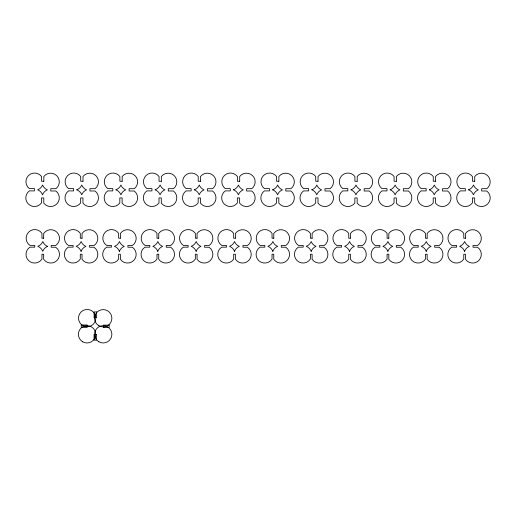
<?xml version="1.0" encoding="UTF-8"?>
<svg xmlns="http://www.w3.org/2000/svg" width="516" height="516" viewBox="0 0 516 516"><rect width="100%" height="100%" fill="white"/><g stroke="black" fill="none" stroke-linecap="round" stroke-linejoin="round"><path stroke-width="0.77" d="M43.828 181.264L41.525 181.264L41.525 176.504A8.656 8.656 0 0 0 28.49 175.55A8.656 8.656 0 0 0 29.38 188.592L34.437 188.592L34.437 190.894L29.341 190.894A8.656 8.656 0 0 0 28.361 204.02A8.656 8.656 0 0 0 41.48 202.93L41.48 197.944L43.783 197.944L43.783 203.156A8.656 8.656 0 0 0 56.779 203.981A8.656 8.656 0 0 0 55.889 190.991L50.768 190.991L50.768 188.688L55.922 188.688A8.656 8.656 0 0 0 56.792 175.737A8.656 8.656 0 0 0 43.828 176.491L43.828 181.264M82.999 181.264L80.702 181.264L80.702 176.504A8.656 8.656 0 0 0 67.667 175.55A8.656 8.656 0 0 0 68.551 188.592L73.607 188.592L73.607 190.894L68.512 190.894A8.656 8.656 0 0 0 67.538 204.02A8.656 8.656 0 0 0 80.657 202.93L80.651 197.944L82.953 197.944L82.953 203.156A8.656 8.656 0 0 0 95.95 203.981A8.656 8.656 0 0 0 95.06 190.991L89.945 190.991L89.945 188.688L95.092 188.688A8.656 8.656 0 0 0 95.963 175.737A8.656 8.656 0 0 0 82.999 176.491L82.999 181.264M122.176 181.264L119.873 181.264L119.873 176.504A8.656 8.656 0 0 0 106.838 175.55A8.656 8.656 0 0 0 107.721 188.592L112.785 188.592L112.785 190.894L107.683 190.894A8.656 8.656 0 0 0 106.709 204.02A8.656 8.656 0 0 0 119.828 202.93L119.828 197.944L122.124 197.944L122.124 203.156A8.656 8.656 0 0 0 135.121 203.981A8.656 8.656 0 0 0 134.237 190.991L129.116 190.991L129.116 188.688L134.263 188.688A8.656 8.656 0 0 0 135.134 175.737A8.656 8.656 0 0 0 122.176 176.491L122.176 181.264M161.347 181.264L159.044 181.264L159.044 176.504A8.656 8.656 0 0 0 146.009 175.55A8.656 8.656 0 0 0 146.892 188.592L151.956 188.592L151.956 190.894L146.86 190.894A8.656 8.656 0 0 0 145.88 204.02A8.656 8.656 0 0 0 158.999 202.93L158.999 197.944L161.302 197.944L161.302 203.156A8.656 8.656 0 0 0 174.298 203.981A8.656 8.656 0 0 0 173.408 190.991L168.287 190.991L168.287 188.688L173.44 188.688A8.656 8.656 0 0 0 174.311 175.737A8.656 8.656 0 0 0 161.347 176.491L161.347 181.264M200.518 181.264L198.221 181.264L198.221 176.504A8.656 8.656 0 0 0 185.186 175.55A8.656 8.656 0 0 0 186.07 188.592L191.126 188.592L191.126 190.894L186.031 190.894A8.656 8.656 0 0 0 185.057 204.02A8.656 8.656 0 0 0 198.176 202.93L198.17 197.944L200.472 197.944L200.472 203.156A8.656 8.656 0 0 0 213.469 203.981A8.656 8.656 0 0 0 212.579 190.991L207.464 190.991L207.464 188.688L212.611 188.688A8.656 8.656 0 0 0 213.482 175.737A8.656 8.656 0 0 0 200.518 176.491L200.518 181.264M239.695 181.264L237.392 181.264L237.392 176.504A8.656 8.656 0 0 0 224.357 175.55A8.656 8.656 0 0 0 225.24 188.592L230.304 188.592L230.304 190.894L225.202 190.894A8.656 8.656 0 0 0 224.228 204.02A8.656 8.656 0 0 0 237.347 202.93L237.347 197.944L239.643 197.944L239.643 203.156A8.656 8.656 0 0 0 252.64 203.981A8.656 8.656 0 0 0 251.756 190.991L246.635 190.991L246.635 188.688L251.782 188.688A8.656 8.656 0 0 0 252.653 175.737A8.656 8.656 0 0 0 239.695 176.491L239.695 181.264M278.866 181.264L276.563 181.264L276.563 176.504A8.656 8.656 0 0 0 263.528 175.55A8.656 8.656 0 0 0 264.411 188.592L269.475 188.592L269.475 190.894L264.379 190.894A8.656 8.656 0 0 0 263.399 204.02A8.656 8.656 0 0 0 276.518 202.93L276.518 197.944L278.821 197.944L278.821 203.156A8.656 8.656 0 0 0 291.811 203.981A8.656 8.656 0 0 0 290.927 190.991L285.806 190.991L285.806 188.688L290.96 188.688A8.656 8.656 0 0 0 291.824 175.737A8.656 8.656 0 0 0 278.866 176.491L278.866 181.264M318.037 181.264L315.74 181.264L315.74 176.504A8.656 8.656 0 0 0 302.705 175.55A8.656 8.656 0 0 0 303.589 188.592L308.645 188.592L308.645 190.894L303.55 190.894A8.656 8.656 0 0 0 302.57 204.02A8.656 8.656 0 0 0 315.695 202.93L315.689 197.944L317.991 197.944L317.991 203.156A8.656 8.656 0 0 0 330.988 203.981A8.656 8.656 0 0 0 330.098 190.991L324.983 190.991L324.983 188.688L330.13 188.688A8.656 8.656 0 0 0 331.001 175.737A8.656 8.656 0 0 0 318.037 176.491L318.037 181.264M357.214 181.264L354.911 181.264L354.911 176.504A8.656 8.656 0 0 0 341.876 175.55A8.656 8.656 0 0 0 342.759 188.592L347.823 188.592L347.823 190.894L342.721 190.894A8.656 8.656 0 0 0 341.747 204.02A8.656 8.656 0 0 0 354.866 202.93L354.866 197.944L357.162 197.944L357.162 203.156A8.656 8.656 0 0 0 370.159 203.981A8.656 8.656 0 0 0 369.275 190.991L364.154 190.991L364.154 188.688L369.301 188.688A8.656 8.656 0 0 0 370.172 175.737A8.656 8.656 0 0 0 357.214 176.491L357.214 181.264M396.385 181.264L394.082 181.264L394.082 176.504A8.656 8.656 0 0 0 381.047 175.55A8.656 8.656 0 0 0 381.93 188.592L386.994 188.592L386.994 190.894L381.898 190.894A8.656 8.656 0 0 0 380.918 204.02A8.656 8.656 0 0 0 394.037 202.93L394.037 197.944L396.34 197.944L396.34 203.156A8.656 8.656 0 0 0 409.33 203.981A8.656 8.656 0 0 0 408.446 190.991L403.325 190.991L403.325 188.688L408.478 188.688A8.656 8.656 0 0 0 409.343 175.737A8.656 8.656 0 0 0 396.385 176.491L396.385 181.264M435.556 181.264L433.259 181.264L433.259 176.504A8.656 8.656 0 0 0 420.224 175.55A8.656 8.656 0 0 0 421.108 188.592L426.164 188.592L426.164 190.894L421.069 190.894A8.656 8.656 0 0 0 420.089 204.02A8.656 8.656 0 0 0 433.214 202.93L433.208 197.944L435.51 197.944L435.51 203.156A8.656 8.656 0 0 0 448.507 203.981A8.656 8.656 0 0 0 447.617 190.991L442.502 190.991L442.502 188.688L447.649 188.688A8.656 8.656 0 0 0 448.52 175.737A8.656 8.656 0 0 0 435.556 176.491L435.556 181.264M474.733 181.264L472.43 181.264L472.43 176.504A8.656 8.656 0 0 0 459.395 175.55A8.656 8.656 0 0 0 460.278 188.592L465.335 188.592L465.342 190.894L460.24 190.894A8.656 8.656 0 0 0 459.266 204.02A8.656 8.656 0 0 0 472.385 202.93L472.385 197.944L474.681 197.944L474.681 203.156A8.656 8.656 0 0 0 487.678 203.981A8.656 8.656 0 0 0 486.788 190.991L481.673 190.991L481.673 188.688L486.82 188.688A8.656 8.656 0 0 0 487.691 175.737A8.656 8.656 0 0 0 474.733 176.491L474.733 181.264M43.679 238.211L41.951 238.211L41.951 233.355A8.656 8.656 0 0 0 28.632 232.129A8.656 8.656 0 0 0 30.012 245.435L34.753 245.429L34.753 247.164L29.896 247.164A8.656 8.656 0 0 0 28.567 260.561A8.656 8.656 0 0 0 41.944 259.051L41.944 254.24L43.673 254.24L43.679 259.271A8.656 8.656 0 0 0 56.96 260.509A8.656 8.656 0 0 0 55.676 247.229L51.2 247.229L51.2 245.493L55.722 245.493A8.656 8.656 0 0 0 56.947 232.226A8.656 8.656 0 0 0 43.679 233.471L43.679 238.211M82.031 238.211L80.296 238.211L80.296 233.355A8.656 8.656 0 0 0 66.977 232.129A8.656 8.656 0 0 0 68.357 245.435L73.104 245.429L73.104 247.164L68.241 247.164A8.656 8.656 0 0 0 66.912 260.561A8.656 8.656 0 0 0 80.296 259.051L80.29 254.24L82.025 254.24L82.025 259.271A8.656 8.656 0 0 0 95.312 260.509A8.656 8.656 0 0 0 94.028 247.229L89.545 247.229L89.545 245.493L94.073 245.493A8.656 8.656 0 0 0 95.292 232.226A8.656 8.656 0 0 0 82.031 233.471L82.031 238.211M120.376 238.211L118.648 238.211L118.648 233.355A8.656 8.656 0 0 0 105.329 232.129A8.656 8.656 0 0 0 106.709 245.435L111.45 245.429L111.45 247.164L106.593 247.164A8.656 8.656 0 0 0 105.264 260.561A8.656 8.656 0 0 0 118.641 259.051L118.641 254.24L120.37 254.24L120.37 259.271A8.656 8.656 0 0 0 133.657 260.509A8.656 8.656 0 0 0 132.373 247.229L127.891 247.229L127.891 245.493L132.419 245.493A8.656 8.656 0 0 0 133.644 232.226A8.656 8.656 0 0 0 120.376 233.471L120.376 238.211M158.728 238.211L156.993 238.211L156.993 233.355A8.656 8.656 0 0 0 143.674 232.129A8.656 8.656 0 0 0 145.054 245.435L149.795 245.429L149.801 247.164L144.938 247.164A8.656 8.656 0 0 0 143.609 260.561A8.656 8.656 0 0 0 156.987 259.051L156.987 254.24L158.722 254.24L158.722 259.271A8.656 8.656 0 0 0 172.009 260.509A8.656 8.656 0 0 0 170.725 247.229L166.242 247.229L166.242 245.493L170.77 245.493A8.656 8.656 0 0 0 171.989 232.226A8.656 8.656 0 0 0 158.728 233.471L158.728 238.211M197.073 238.211L195.345 238.211L195.345 233.355A8.656 8.656 0 0 0 182.025 232.129A8.656 8.656 0 0 0 183.406 245.435L188.147 245.429L188.147 247.164L183.283 247.164A8.656 8.656 0 0 0 181.961 260.561A8.656 8.656 0 0 0 195.338 259.051L195.338 254.24L197.067 254.24L197.067 259.271A8.656 8.656 0 0 0 210.354 260.509A8.656 8.656 0 0 0 209.07 247.229L204.588 247.229L204.588 245.493L209.115 245.493A8.656 8.656 0 0 0 210.341 232.226A8.656 8.656 0 0 0 197.073 233.471L197.073 238.211M235.425 238.211L233.69 238.211L233.69 233.355A8.656 8.656 0 0 0 220.371 232.129A8.656 8.656 0 0 0 221.751 245.435L226.492 245.429L226.492 247.164L221.635 247.164A8.656 8.656 0 0 0 220.306 260.561A8.656 8.656 0 0 0 233.684 259.051L233.684 254.24L235.419 254.24L235.419 259.271A8.656 8.656 0 0 0 248.706 260.509A8.656 8.656 0 0 0 247.416 247.229L242.939 247.229L242.939 245.493L247.461 245.493A8.656 8.656 0 0 0 248.686 232.226A8.656 8.656 0 0 0 235.425 233.471L235.425 238.211M273.77 238.211L272.042 238.211L272.042 233.355A8.656 8.656 0 0 0 258.722 232.129A8.656 8.656 0 0 0 260.103 245.435L264.843 245.429L264.843 247.164L259.98 247.164A8.656 8.656 0 0 0 258.658 260.561A8.656 8.656 0 0 0 272.035 259.051L272.035 254.24L273.764 254.24L273.764 259.271A8.656 8.656 0 0 0 287.051 260.509A8.656 8.656 0 0 0 285.767 247.229L281.285 247.229L281.285 245.493L285.812 245.493A8.656 8.656 0 0 0 287.038 232.226A8.656 8.656 0 0 0 273.77 233.471L273.77 238.211M312.122 238.211L310.387 238.211L310.387 233.355A8.656 8.656 0 0 0 297.068 232.129A8.656 8.656 0 0 0 298.448 245.435L303.189 245.429L303.189 247.164L298.332 247.164A8.656 8.656 0 0 0 297.003 260.561A8.656 8.656 0 0 0 310.38 259.051L310.38 254.24L312.115 254.24L312.115 259.271A8.656 8.656 0 0 0 325.403 260.509A8.656 8.656 0 0 0 324.113 247.229L319.636 247.229L319.636 245.493L324.158 245.493A8.656 8.656 0 0 0 325.383 232.226A8.656 8.656 0 0 0 312.122 233.471L312.122 238.211M350.467 238.211L348.739 238.211L348.739 233.355A8.656 8.656 0 0 0 335.419 232.129A8.656 8.656 0 0 0 336.8 245.435L341.54 245.429L341.54 247.164L336.677 247.164A8.656 8.656 0 0 0 335.355 260.561A8.656 8.656 0 0 0 348.732 259.051L348.732 254.24L350.461 254.24L350.461 259.271A8.656 8.656 0 0 0 363.748 260.509A8.656 8.656 0 0 0 362.464 247.229L357.981 247.229L357.981 245.493L362.509 245.493A8.656 8.656 0 0 0 363.735 232.226A8.656 8.656 0 0 0 350.467 233.471L350.467 238.211M388.819 238.211L387.084 238.211L387.084 233.355A8.656 8.656 0 0 0 373.765 232.129A8.656 8.656 0 0 0 375.145 245.435L379.886 245.429L379.886 247.164L375.029 247.164A8.656 8.656 0 0 0 373.7 260.561A8.656 8.656 0 0 0 387.077 259.051L387.077 254.24L388.812 254.24L388.812 259.271A8.656 8.656 0 0 0 402.099 260.509A8.656 8.656 0 0 0 400.809 247.229L396.333 247.229L396.333 245.493L400.855 245.493A8.656 8.656 0 0 0 402.08 232.226A8.656 8.656 0 0 0 388.819 233.471L388.819 238.211M427.164 238.211L425.436 238.211L425.436 233.355A8.656 8.656 0 0 0 412.11 232.129A8.656 8.656 0 0 0 413.497 245.435L418.237 245.429L418.237 247.164L413.374 247.164A8.656 8.656 0 0 0 412.052 260.561A8.656 8.656 0 0 0 425.429 259.051L425.429 254.24L427.158 254.24L427.158 259.271A8.656 8.656 0 0 0 440.445 260.509A8.656 8.656 0 0 0 439.161 247.229L434.678 247.229L434.678 245.493L439.206 245.493A8.656 8.656 0 0 0 440.432 232.226A8.656 8.656 0 0 0 427.164 233.471L427.164 238.211M465.516 238.211L463.781 238.211L463.781 233.355A8.656 8.656 0 0 0 450.462 232.129A8.656 8.656 0 0 0 451.842 245.435L456.583 245.429L456.583 247.164L451.726 247.164A8.656 8.656 0 0 0 450.397 260.561A8.656 8.656 0 0 0 463.774 259.051L463.774 254.24L465.503 254.24L465.509 259.271A8.656 8.656 0 0 0 478.796 260.509A8.656 8.656 0 0 0 477.506 247.229L473.03 247.229L473.03 245.493L477.552 245.493A8.656 8.656 0 0 0 478.777 232.226A8.656 8.656 0 0 0 465.516 233.471L465.516 238.211M96.408 311.928L94.106 311.928L94.106 317.701L96.408 317.701L96.408 311.928M87.011 325.028L81.244 325.028L81.244 327.331L87.017 327.331L87.011 325.028M109.121 325.125L103.348 325.125L103.348 327.428L109.121 327.428L109.121 325.125M96.357 334.381L94.06 334.381L94.06 340.154L96.357 340.154L96.357 334.381M98.891 341.805A8.656 8.656 0 0 0 111.875 334.31A8.656 8.656 0 0 0 98.891 326.815A8.656 8.656 0 0 0 98.891 341.805M82.708 341.805A8.656 8.656 0 0 0 95.692 334.31A8.656 8.656 0 0 0 82.708 326.815A8.656 8.656 0 0 0 82.708 341.805M98.891 325.764A8.656 8.656 0 0 0 111.875 318.269A8.656 8.656 0 0 0 98.891 310.767A8.656 8.656 0 0 0 98.891 325.764M82.844 325.622A8.656 8.656 0 0 0 95.828 318.127A8.656 8.656 0 0 0 82.844 310.632A8.656 8.656 0 0 0 82.844 325.622M47.582 246.377A8.656 8.656 0 0 0 42.738 251.331A8.656 8.656 0 0 0 37.784 246.332A8.656 8.656 0 0 0 42.783 241.533A8.656 8.656 0 0 0 47.582 246.377M42.551 194.803A8.656 8.656 0 0 0 37.597 189.811A8.656 8.656 0 0 0 42.589 185.005A8.656 8.656 0 0 0 47.395 189.849A8.656 8.656 0 0 0 42.551 194.803M76.768 189.811A8.656 8.656 0 0 0 81.767 185.005A8.656 8.656 0 0 0 86.565 189.849A8.656 8.656 0 0 0 81.722 194.803A8.656 8.656 0 0 0 76.768 189.811M115.939 189.811A8.656 8.656 0 0 0 120.938 185.005A8.656 8.656 0 0 0 125.736 189.849A8.656 8.656 0 0 0 120.892 194.803A8.656 8.656 0 0 0 115.939 189.811M155.116 189.811A8.656 8.656 0 0 0 160.108 185.005A8.656 8.656 0 0 0 164.914 189.849A8.656 8.656 0 0 0 160.07 194.803A8.656 8.656 0 0 0 155.116 189.811M194.287 189.811A8.656 8.656 0 0 0 199.286 185.005A8.656 8.656 0 0 0 204.084 189.849A8.656 8.656 0 0 0 199.24 194.803A8.656 8.656 0 0 0 194.287 189.811M233.458 189.811A8.656 8.656 0 0 0 238.457 185.005A8.656 8.656 0 0 0 243.255 189.849A8.656 8.656 0 0 0 238.411 194.803A8.656 8.656 0 0 0 233.458 189.811M272.635 189.811A8.656 8.656 0 0 0 277.627 185.005A8.656 8.656 0 0 0 282.426 189.849A8.656 8.656 0 0 0 277.589 194.803A8.656 8.656 0 0 0 272.635 189.811M311.806 189.811A8.656 8.656 0 0 0 316.798 185.005A8.656 8.656 0 0 0 321.603 189.849A8.656 8.656 0 0 0 316.76 194.803A8.656 8.656 0 0 0 311.806 189.811M350.977 189.811A8.656 8.656 0 0 0 355.976 185.005A8.656 8.656 0 0 0 360.774 189.849A8.656 8.656 0 0 0 355.93 194.803A8.656 8.656 0 0 0 350.977 189.811M390.154 189.811A8.656 8.656 0 0 0 395.146 185.005A8.656 8.656 0 0 0 399.945 189.849A8.656 8.656 0 0 0 395.108 194.803A8.656 8.656 0 0 0 390.154 189.811M429.325 189.811A8.656 8.656 0 0 0 434.317 185.005A8.656 8.656 0 0 0 439.122 189.849A8.656 8.656 0 0 0 434.279 194.803A8.656 8.656 0 0 0 429.325 189.811M468.496 189.811A8.656 8.656 0 0 0 473.495 185.005A8.656 8.656 0 0 0 478.293 189.849A8.656 8.656 0 0 0 473.449 194.803A8.656 8.656 0 0 0 468.496 189.811M81.089 251.331A8.656 8.656 0 0 0 76.136 246.332A8.656 8.656 0 0 0 81.128 241.533A8.656 8.656 0 0 0 85.927 246.377A8.656 8.656 0 0 0 81.089 251.331M119.435 251.331A8.656 8.656 0 0 0 114.481 246.332A8.656 8.656 0 0 0 119.48 241.533A8.656 8.656 0 0 0 124.279 246.377A8.656 8.656 0 0 0 119.435 251.331M157.78 251.331A8.656 8.656 0 0 0 152.833 246.332A8.656 8.656 0 0 0 157.825 241.533A8.656 8.656 0 0 0 162.624 246.377A8.656 8.656 0 0 0 157.78 251.331M196.132 251.331A8.656 8.656 0 0 0 191.178 246.332A8.656 8.656 0 0 0 196.17 241.533A8.656 8.656 0 0 0 200.976 246.377A8.656 8.656 0 0 0 196.132 251.331M234.477 251.331A8.656 8.656 0 0 0 229.53 246.332A8.656 8.656 0 0 0 234.522 241.533A8.656 8.656 0 0 0 239.321 246.377A8.656 8.656 0 0 0 234.477 251.331M272.829 251.331A8.656 8.656 0 0 0 267.875 246.332A8.656 8.656 0 0 0 272.867 241.533A8.656 8.656 0 0 0 277.673 246.377A8.656 8.656 0 0 0 272.829 251.331M311.174 251.331A8.656 8.656 0 0 0 306.22 246.332A8.656 8.656 0 0 0 311.219 241.533A8.656 8.656 0 0 0 316.018 246.377A8.656 8.656 0 0 0 311.174 251.331M349.526 251.331A8.656 8.656 0 0 0 344.572 246.332A8.656 8.656 0 0 0 349.564 241.533A8.656 8.656 0 0 0 354.369 246.377A8.656 8.656 0 0 0 349.526 251.331M387.871 251.331A8.656 8.656 0 0 0 382.917 246.332A8.656 8.656 0 0 0 387.916 241.533A8.656 8.656 0 0 0 392.715 246.377A8.656 8.656 0 0 0 387.871 251.331M426.222 251.331A8.656 8.656 0 0 0 421.269 246.332A8.656 8.656 0 0 0 426.261 241.533A8.656 8.656 0 0 0 431.066 246.377A8.656 8.656 0 0 0 426.222 251.331M464.568 251.331A8.656 8.656 0 0 0 459.614 246.332A8.656 8.656 0 0 0 464.613 241.533A8.656 8.656 0 0 0 469.412 246.377A8.656 8.656 0 0 0 464.568 251.331"/></g></svg>
